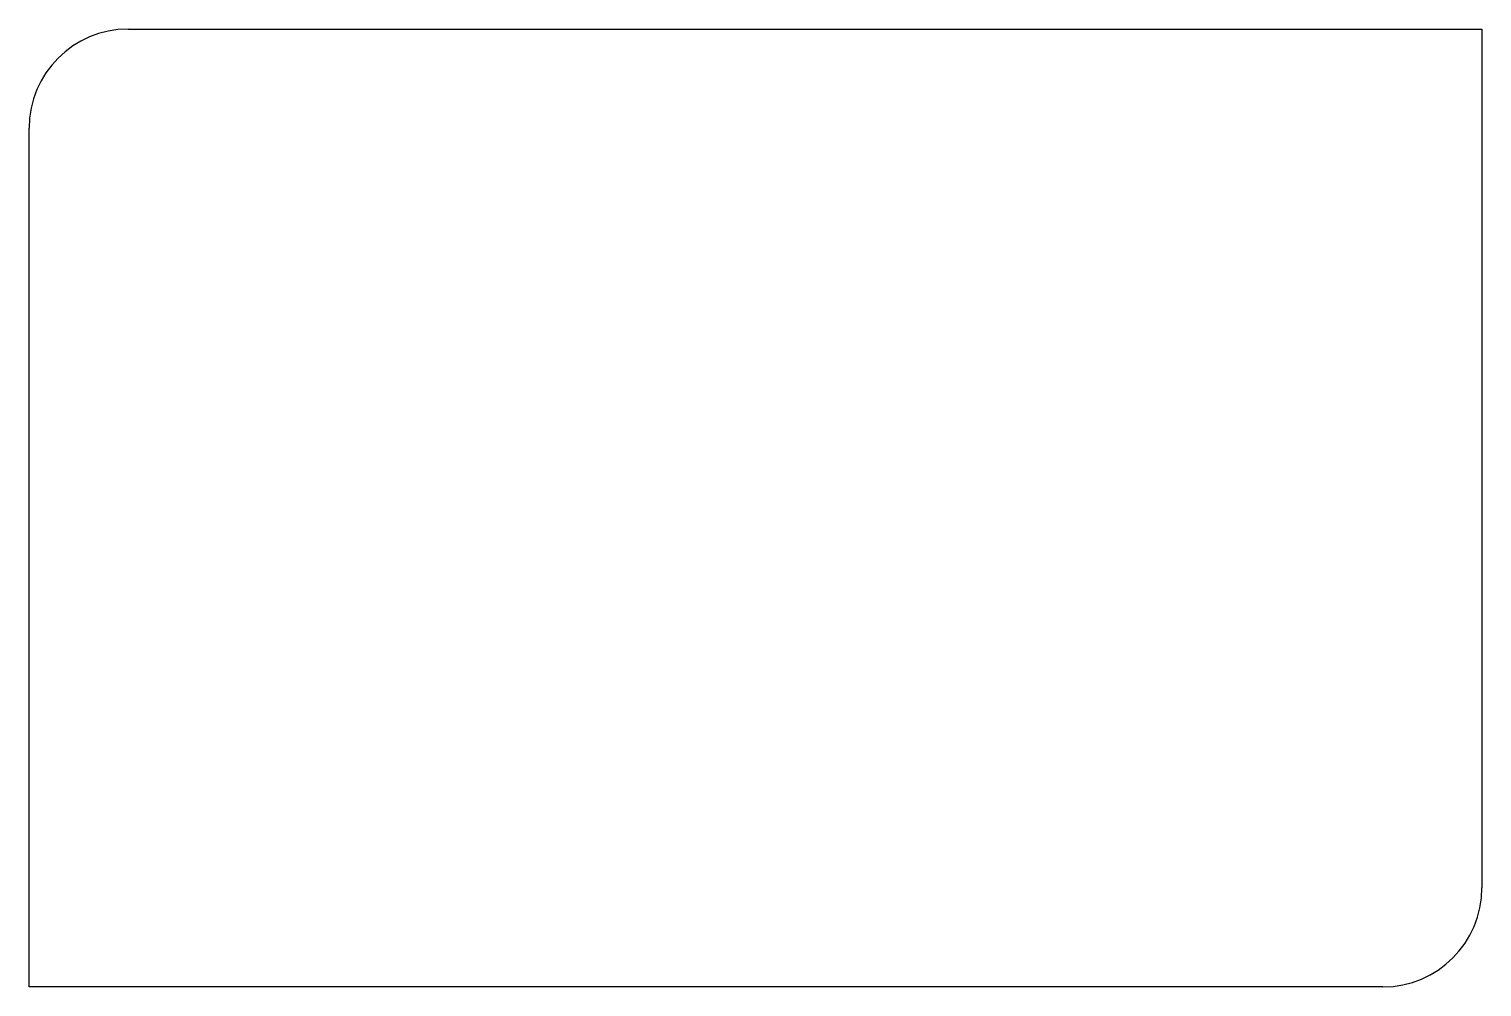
# Model space of a CAD drawing. Extents: x -14 to 30, y -14 to 15.
import ezdxf

# ---------------------------------------------------------------- set-up
doc = ezdxf.new("R2010")
doc.units = 0

msp = doc.modelspace()

# ---------------------------------------------------------------- linework, layer by layer
at = {"layer": 'board-edge'}
for p, q in [((-11, 15), (30, 15)), ((30, 15), (30, -11)), ((-14, -14), (-14, 12)), ((27, -14), (-14, -14))]:
    msp.add_line(p, q, dxfattribs=at)
for centre, start, end in [((-11, 12), 90, 180), ((27, -11), -90, 0)]:
    msp.add_arc(centre, 3, start, end, dxfattribs=at)

doc.saveas('drawing.dxf')
